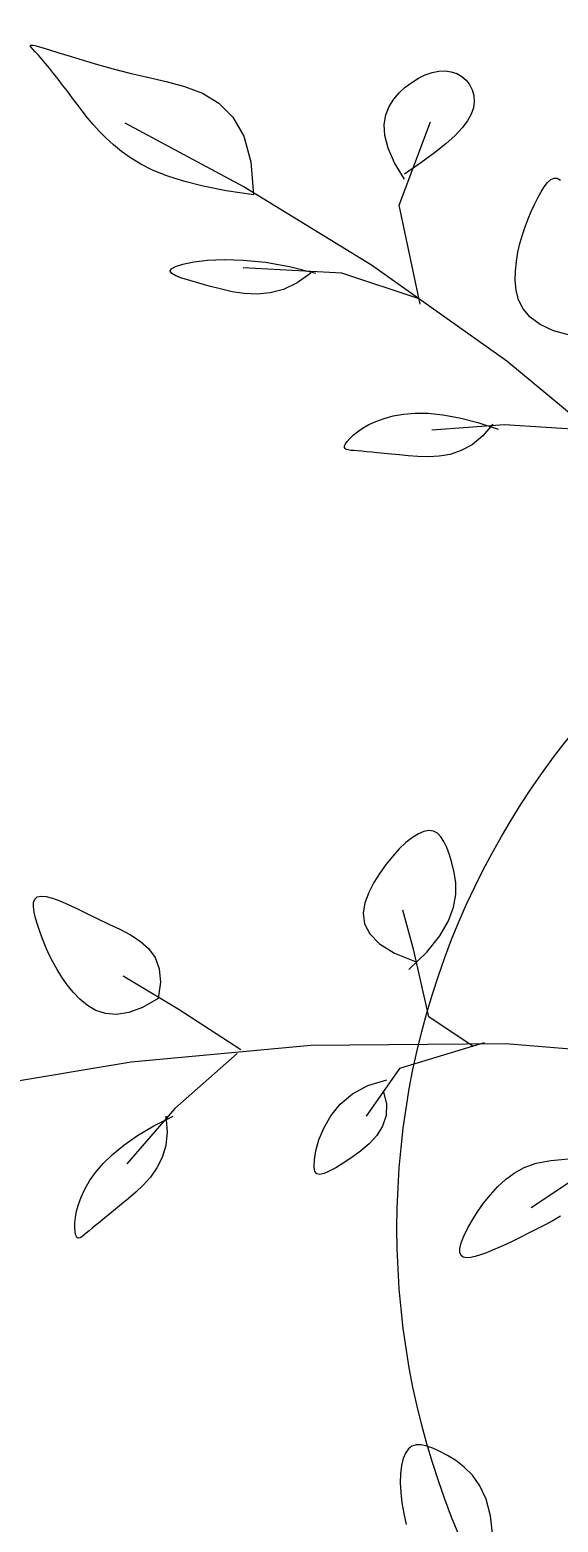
# Model space of a CAD drawing. Header units: centimetres. Extents: x -26724 to 60145, y -23645 to 6771.
# Drawn here: x -18961.6 to -18941.3, y -1555.3 to -1497.9 of the extents above; entities that cross this region are included whole.
import ezdxf

# ---------------------------------------------------------------- set-up
doc = ezdxf.new("R2010")
doc.units = ezdxf.units.CM
doc.linetypes.add('AUSGEZOGEN', pattern=[0])
doc.linetypes.add('PUNKT2_S9', pattern=[0.35, 0.15, -0.1, 0, -0.1])
for name, color, linetype, lineweight in [('4.KOTE', 88, 'Continuous', 15), ('Moebel', 252, 'PUNKT2_S9', 13), ('namjestaj', 150, 'Continuous', 5)]:
    doc.layers.add(name, color=color, linetype=linetype, lineweight=lineweight)
doc.styles.get("Standard").update_dxf_attribs({"font": 'calibri.ttf'})
doc.dimstyles.new('ja 1 50', dxfattribs={"dimtxt": 10, "dimasz": 5, "dimexe": 5, "dimexo": 5, "dimgap": 1, "dimtad": 1, "dimdec": 0, "dimtxsty": 'Standard', "dimblk": 'ARCHTICK', "dimcen": 2.5, "dimclrd": 256, "dimclrt": 7, "dimadec": 0, "dimazin": 0, "dimtfac": 1, "dimtdec": 0, "dimtix": 1, "dimtmove": 1, "dimatfit": 3, "dimldrblk": 'ARCHTICK', "dimfxl": 10, "dimfxlon": 1, "dimlwd": 0, "dimlwe": 9, "dimarcsym": 0})

# ---------------------------------------------------------------- blocks, each defined once
blk = doc.blocks.new('ggggt')
at = {"layer": 'Moebel', "color": 91, "linetype": 'AUSGEZOGEN', "lineweight": 18, "transparency": 33554687}
for p, q in [((1523.383, 2035.599, 13.5), (1523.402, 2035.626, 13.5)), ((1523.411, 2035.545, 13.5), (1523.383, 2035.599, 13.5)), ((1523.402, 2035.626, 13.5), (1523.476, 2035.625, 13.5)), ((1523.478, 2035.466, 13.5), (1523.411, 2035.545, 13.5)), ((1523.476, 2035.625, 13.5), (1523.614, 2035.596, 13.5)), ((1523.574, 2035.362, 13.5), (1523.478, 2035.466, 13.5)), ((1523.614, 2035.596, 13.5), (1523.824, 2035.536, 13.5)), ((1523.824, 2035.536, 13.5), (1524.114, 2035.446, 13.5)), ((1524.114, 2035.446, 13.5), (1524.478, 2035.33, 13.5)), ((1523.691, 2035.236, 13.5), (1523.574, 2035.362, 13.5)), ((1523.822, 2035.087, 13.5), (1523.691, 2035.236, 13.5)), ((1523.964, 2034.919, 13.5), (1523.822, 2035.087, 13.5)), ((1524.117, 2034.733, 13.5), (1523.964, 2034.919, 13.5)), ((1524.478, 2035.33, 13.5), (1524.911, 2035.194, 13.5)), ((1524.911, 2035.194, 13.5), (1525.407, 2035.042, 13.5)), ((1525.407, 2035.042, 13.5), (1525.959, 2034.879, 13.5)), ((1525.959, 2034.879, 13.5), (1526.561, 2034.712, 13.5)), ((1524.278, 2034.531, 13.5), (1524.117, 2034.733, 13.5)), ((1524.448, 2034.314, 13.5), (1524.278, 2034.531, 13.5)), ((1524.624, 2034.086, 13.5), (1524.448, 2034.314, 13.5)), ((1526.561, 2034.712, 13.5), (1527.206, 2034.546, 13.5)), ((1527.206, 2034.546, 13.5), (1527.889, 2034.385, 13.5)), ((1527.889, 2034.385, 13.5), (1528.6, 2034.227, 13.5)), ((1538.032, 2034.191, 13.5), (1538.289, 2034.349, 13.5)), ((1538.289, 2034.349, 13.5), (1538.551, 2034.474, 13.5)), ((1538.551, 2034.474, 13.5), (1538.812, 2034.564, 13.5)), ((1538.812, 2034.564, 13.5), (1539.069, 2034.617, 13.5)), ((1539.069, 2034.617, 13.5), (1539.317, 2034.63, 13.5)), ((1539.317, 2034.63, 13.5), (1539.55, 2034.601, 13.5)), ((1539.55, 2034.601, 13.5), (1539.765, 2034.53, 13.5)), ((1539.765, 2034.53, 13.5), (1539.957, 2034.42, 13.5)), ((1539.957, 2034.42, 13.5), (1540.122, 2034.276, 13.5)), ((1524.805, 2033.847, 13.5), (1524.624, 2034.086, 13.5)), ((1524.991, 2033.6, 13.5), (1524.805, 2033.847, 13.5)), ((1528.6, 2034.227, 13.5), (1529.311, 2034.037, 13.5)), ((1529.311, 2034.037, 13.5), (1529.995, 2033.774, 13.5)), ((1529.995, 2033.774, 13.5), (1530.621, 2033.394, 13.5)), ((1537.338, 2033.538, 13.5), (1537.551, 2033.784, 13.5)), ((1537.551, 2033.784, 13.5), (1537.785, 2034.002, 13.5)), ((1537.785, 2034.002, 13.5), (1538.032, 2034.191, 13.5)), ((1540.122, 2034.276, 13.5), (1540.256, 2034.103, 13.5)), ((1540.256, 2034.103, 13.5), (1540.355, 2033.905, 13.5)), ((1540.355, 2033.905, 13.5), (1540.415, 2033.689, 13.5)), ((1525.18, 2033.347, 13.5), (1524.991, 2033.6, 13.5)), ((1525.376, 2033.089, 13.5), (1525.18, 2033.347, 13.5)), ((1530.621, 2033.394, 13.5), (1531.16, 2032.855, 13.5)), ((1537.035, 2032.937, 13.5), (1537.161, 2033.258, 13.5)), ((1537.161, 2033.258, 13.5), (1537.338, 2033.538, 13.5)), ((1540.4, 2033.216, 13.5), (1540.317, 2032.969, 13.5)), ((1540.431, 2033.457, 13.5), (1540.4, 2033.216, 13.5)), ((1540.415, 2033.689, 13.5), (1540.431, 2033.457, 13.5)), ((1525.583, 2032.828, 13.5), (1525.376, 2033.089, 13.5)), ((1525.803, 2032.566, 13.5), (1525.583, 2032.828, 13.5)), ((1526.04, 2032.303, 13.5), (1525.803, 2032.566, 13.5)), ((1531.557, 2030.19, 13.5), (1527.029, 2032.615, 13.5)), ((1531.16, 2032.855, 13.5), (1531.581, 2032.115, 13.5)), ((1536.977, 2032.568, 13.5), (1537.035, 2032.937, 13.5)), ((1537.003, 2032.143, 13.5), (1536.977, 2032.568, 13.5)), ((1537.551, 2029.462, 13.5), (1538.751, 2032.666, 13.5)), ((1540.176, 2032.712, 13.5), (1539.97, 2032.439, 13.5)), ((1540.317, 2032.969, 13.5), (1540.176, 2032.712, 13.5)), ((1526.298, 2032.042, 13.5), (1526.04, 2032.303, 13.5)), ((1526.58, 2031.784, 13.5), (1526.298, 2032.042, 13.5)), ((1531.581, 2032.115, 13.5), (1531.856, 2031.132, 13.5)), ((1537.13, 2031.655, 13.5), (1537.003, 2032.143, 13.5)), ((1539.694, 2032.146, 13.5), (1539.34, 2031.828, 13.5)), ((1539.97, 2032.439, 13.5), (1539.694, 2032.146, 13.5)), ((1526.89, 2031.531, 13.5), (1526.58, 2031.784, 13.5)), ((1527.233, 2031.284, 13.5), (1526.89, 2031.531, 13.5)), ((1537.374, 2031.098, 13.5), (1537.13, 2031.655, 13.5)), ((1538.903, 2031.478, 13.5), (1538.375, 2031.091, 13.5)), ((1539.34, 2031.828, 13.5), (1538.903, 2031.478, 13.5)), ((1527.625, 2031.045, 13.5), (1527.233, 2031.284, 13.5)), ((1528.082, 2030.815, 13.5), (1527.625, 2031.045, 13.5)), ((1531.856, 2031.132, 13.5), (1531.954, 2029.862, 13.5)), ((1537.751, 2030.463, 13.5), (1537.374, 2031.098, 13.5)), ((1538.375, 2031.091, 13.5), (1537.751, 2030.663, 13.5)), ((1528.622, 2030.597, 13.5), (1528.082, 2030.815, 13.5)), ((1529.262, 2030.39, 13.5), (1528.622, 2030.597, 13.5)), ((1530.019, 2030.198, 13.5), (1529.262, 2030.39, 13.5)), ((1543.124, 2030.178, 13.5), (1543.249, 2030.338, 13.5)), ((1543.249, 2030.338, 13.5), (1543.373, 2030.451, 13.5)), ((1543.373, 2030.451, 13.5), (1543.498, 2030.509, 13.5)), ((1543.498, 2030.509, 13.5), (1543.623, 2030.504, 13.5)), ((1543.623, 2030.504, 13.5), (1543.748, 2030.43, 13.5)), ((1530.911, 2030.022, 13.5), (1530.019, 2030.198, 13.5)), ((1531.954, 2029.862, 13.5), (1530.911, 2030.022, 13.5)), ((1536.487, 2027.163, 13.5), (1531.557, 2030.19, 13.5)), ((1531.954, 2029.862, 13.5), (1531.954, 2029.862, 13.5)), ((1542.749, 2029.495, 13.5), (1542.874, 2029.749, 13.5)), ((1542.874, 2029.749, 13.5), (1542.999, 2029.979, 13.5)), ((1542.999, 2029.979, 13.5), (1543.124, 2030.178, 13.5)), ((1538.351, 2025.657, 13.5), (1537.551, 2029.462, 13.5)), ((1542.503, 2028.939, 13.5), (1542.624, 2029.225, 13.5)), ((1542.624, 2029.225, 13.5), (1542.749, 2029.495, 13.5)), ((1542.282, 2028.325, 13.5), (1542.388, 2028.639, 13.5)), ((1542.388, 2028.639, 13.5), (1542.503, 2028.939, 13.5)), ((1542.112, 2027.658, 13.5), (1542.189, 2027.998, 13.5)), ((1542.189, 2027.998, 13.5), (1542.282, 2028.325, 13.5)), ((1542.053, 2027.306, 13.5), (1542.112, 2027.658, 13.5)), ((1528.751, 2026.928, 13.5), (1528.794, 2027.017, 13.5)), ((1528.813, 2026.84, 13.5), (1528.751, 2026.928, 13.5)), ((1528.794, 2027.017, 13.5), (1528.955, 2027.109, 13.5)), ((1528.968, 2026.752, 13.5), (1528.813, 2026.84, 13.5)), ((1528.955, 2027.109, 13.5), (1529.245, 2027.203, 13.5)), ((1529.245, 2027.203, 13.5), (1529.658, 2027.288, 13.5)), ((1529.658, 2027.288, 13.5), (1530.189, 2027.351, 13.5)), ((1530.189, 2027.351, 13.5), (1530.829, 2027.378, 13.5)), ((1530.829, 2027.378, 13.5), (1531.573, 2027.356, 13.5)), ((1535.352, 2026.859, 13.5), (1531.554, 2027.059, 13.5)), ((1531.573, 2027.356, 13.5), (1532.413, 2027.271, 13.5)), ((1532.413, 2027.271, 13.5), (1533.342, 2027.11, 13.5)), ((1533.342, 2027.11, 13.5), (1534.353, 2026.859, 13.5)), ((1534.153, 2026.859, 13.5), (1533.629, 2026.48, 13.5)), ((1538.351, 2025.857, 13.5), (1535.352, 2026.859, 13.5)), ((1541.684, 2023.465, 13.5), (1536.487, 2027.163, 13.5)), ((1542.006, 2026.569, 13.5), (1542.016, 2026.942, 13.5)), ((1542.016, 2026.942, 13.5), (1542.053, 2027.306, 13.5)), ((1529.202, 2026.662, 13.5), (1528.968, 2026.752, 13.5)), ((1529.504, 2026.567, 13.5), (1529.202, 2026.662, 13.5)), ((1529.859, 2026.466, 13.5), (1529.504, 2026.567, 13.5)), ((1530.255, 2026.358, 13.5), (1529.859, 2026.466, 13.5)), ((1530.68, 2026.244, 13.5), (1530.255, 2026.358, 13.5)), ((1533.629, 2026.48, 13.5), (1533.108, 2026.231, 13.5)), ((1542.04, 2026.194, 13.5), (1542.006, 2026.569, 13.5)), ((1531.131, 2026.14, 13.5), (1530.68, 2026.244, 13.5)), ((1531.602, 2026.068, 13.5), (1531.131, 2026.14, 13.5)), ((1532.091, 2026.045, 13.5), (1531.602, 2026.068, 13.5)), ((1532.594, 2026.093, 13.5), (1532.091, 2026.045, 13.5)), ((1533.108, 2026.231, 13.5), (1532.594, 2026.093, 13.5)), ((1542.134, 2025.828, 13.5), (1542.04, 2026.194, 13.5)), ((1542.307, 2025.48, 13.5), (1542.134, 2025.828, 13.5)), ((1542.577, 2025.159, 13.5), (1542.307, 2025.48, 13.5)), ((1542.962, 2024.875, 13.5), (1542.577, 2025.159, 13.5)), ((1543.48, 2024.637, 13.5), (1542.962, 2024.875, 13.5)), ((1544.148, 2024.456, 13.5), (1543.48, 2024.637, 13.5)), ((1547.015, 2019.03, 13.5), (1541.684, 2023.465, 13.5)), ((1536.383, 2021.028, 13.5), (1536.656, 2021.154, 13.5)), ((1536.656, 2021.154, 13.5), (1536.968, 2021.268, 13.5)), ((1536.968, 2021.268, 13.5), (1537.32, 2021.365, 13.5)), ((1537.32, 2021.365, 13.5), (1537.716, 2021.435, 13.5)), ((1537.716, 2021.435, 13.5), (1538.163, 2021.472, 13.5)), ((1538.163, 2021.472, 13.5), (1538.665, 2021.466, 13.5)), ((1538.665, 2021.466, 13.5), (1539.23, 2021.41, 13.5)), ((1539.23, 2021.41, 13.5), (1539.861, 2021.294, 13.5)), ((1539.861, 2021.294, 13.5), (1540.566, 2021.111, 13.5)), ((1540.566, 2021.111, 13.5), (1541.349, 2020.851, 13.5)), ((1535.649, 2020.496, 13.5), (1535.78, 2020.623, 13.5)), ((1535.78, 2020.623, 13.5), (1535.946, 2020.757, 13.5)), ((1535.946, 2020.757, 13.5), (1536.146, 2020.894, 13.5)), ((1536.146, 2020.894, 13.5), (1536.383, 2021.028, 13.5)), ((1541.6, 2021.017, 13.5), (1538.801, 2020.817, 13.5)), ((1540.762, 2020.593, 13.5), (1540.354, 2020.258, 13.5)), ((1541.15, 2021.051, 13.5), (1540.762, 2020.593, 13.5)), ((1544.798, 2020.817, 13.5), (1541.6, 2021.017, 13.5)), ((1535.446, 2020.148, 13.5), (1535.451, 2020.207, 13.5)), ((1535.469, 2020.105, 13.5), (1535.446, 2020.148, 13.5)), ((1535.451, 2020.207, 13.5), (1535.486, 2020.284, 13.5)), ((1535.519, 2020.075, 13.5), (1535.469, 2020.105, 13.5)), ((1535.486, 2020.284, 13.5), (1535.551, 2020.382, 13.5)), ((1535.594, 2020.054, 13.5), (1535.519, 2020.075, 13.5)), ((1535.551, 2020.382, 13.5), (1535.649, 2020.496, 13.5)), ((1535.692, 2020.04, 13.5), (1535.594, 2020.054, 13.5)), ((1535.812, 2020.028, 13.5), (1535.692, 2020.04, 13.5)), ((1535.952, 2020.017, 13.5), (1535.812, 2020.028, 13.5)), ((1536.112, 2020.003, 13.5), (1535.952, 2020.017, 13.5)), ((1536.292, 2019.986, 13.5), (1536.112, 2020.003, 13.5)), ((1536.494, 2019.966, 13.5), (1536.292, 2019.986, 13.5)), ((1536.72, 2019.944, 13.5), (1536.494, 2019.966, 13.5)), ((1536.972, 2019.919, 13.5), (1536.72, 2019.944, 13.5)), ((1539.933, 2020.028, 13.5), (1539.507, 2019.885, 13.5)), ((1540.354, 2020.258, 13.5), (1539.933, 2020.028, 13.5)), ((1537.252, 2019.892, 13.5), (1536.972, 2019.919, 13.5)), ((1537.561, 2019.864, 13.5), (1537.252, 2019.892, 13.5)), ((1537.901, 2019.833, 13.5), (1537.561, 2019.864, 13.5)), ((1538.272, 2019.804, 13.5), (1537.901, 2019.833, 13.5)), ((1538.669, 2019.791, 13.5), (1538.272, 2019.804, 13.5)), ((1539.083, 2019.812, 13.5), (1538.669, 2019.791, 13.5)), ((1539.507, 2019.885, 13.5), (1539.083, 2019.812, 13.5)), ((1538.055, 2005.151, 13.5), (1537.809, 2004.957, 13.5)), ((1538.288, 2005.296, 13.5), (1538.055, 2005.151, 13.5)), ((1538.502, 2005.387, 13.5), (1538.288, 2005.296, 13.5)), ((1538.694, 2005.419, 13.5), (1538.502, 2005.387, 13.5)), ((1538.864, 2005.394, 13.5), (1538.694, 2005.419, 13.5)), ((1539.015, 2005.314, 13.5), (1538.864, 2005.394, 13.5)), ((1539.15, 2005.182, 13.5), (1539.015, 2005.314, 13.5)), ((1539.27, 2004.999, 13.5), (1539.15, 2005.182, 13.5)), ((1537.555, 2004.717, 13.5), (1537.3, 2004.439, 13.5)), ((1537.809, 2004.957, 13.5), (1537.555, 2004.717, 13.5)), ((1539.38, 2004.768, 13.5), (1539.27, 2004.999, 13.5)), ((1539.481, 2004.492, 13.5), (1539.38, 2004.768, 13.5)), ((1539.576, 2004.172, 13.5), (1539.481, 2004.492, 13.5)), ((1537.049, 2004.127, 13.5), (1536.808, 2003.785, 13.5)), ((1537.3, 2004.439, 13.5), (1537.049, 2004.127, 13.5)), ((1539.663, 2003.811, 13.5), (1539.576, 2004.172, 13.5)), ((1536.582, 2003.42, 13.5), (1536.382, 2003.036, 13.5)), ((1536.808, 2003.785, 13.5), (1536.582, 2003.42, 13.5)), ((1539.72, 2003.408, 13.5), (1539.663, 2003.811, 13.5)), ((1539.72, 2002.963, 13.5), (1539.72, 2003.408, 13.5)), ((1523.511, 2002.65, 13.5), (1523.558, 2002.78, 13.5)), ((1523.558, 2002.78, 13.5), (1523.65, 2002.865, 13.5)), ((1523.65, 2002.865, 13.5), (1523.791, 2002.9, 13.5)), ((1523.791, 2002.9, 13.5), (1523.986, 2002.883, 13.5)), ((1523.986, 2002.883, 13.5), (1524.23, 2002.817, 13.5)), ((1524.23, 2002.817, 13.5), (1524.517, 2002.711, 13.5)), ((1536.382, 2003.036, 13.5), (1536.234, 2002.64, 13.5)), ((1539.635, 2002.476, 13.5), (1539.72, 2002.963, 13.5)), ((1523.503, 2002.482, 13.5), (1523.511, 2002.65, 13.5)), ((1523.527, 2002.281, 13.5), (1523.503, 2002.482, 13.5)), ((1523.58, 2002.052, 13.5), (1523.527, 2002.281, 13.5)), ((1524.517, 2002.711, 13.5), (1524.842, 2002.571, 13.5)), ((1524.842, 2002.571, 13.5), (1525.199, 2002.405, 13.5)), ((1525.199, 2002.405, 13.5), (1525.581, 2002.221, 13.5)), ((1525.581, 2002.221, 13.5), (1525.982, 2002.025, 13.5)), ((1536.234, 2002.64, 13.5), (1536.169, 2002.238, 13.5)), ((1536.169, 2002.238, 13.5), (1536.22, 2001.836, 13.5)), ((1538.118, 2000.801, 13.5), (1537.692, 2002.358, 13.5)), ((1539.44, 2001.944, 13.5), (1539.635, 2002.476, 13.5)), ((1523.654, 2001.801, 13.5), (1523.58, 2002.052, 13.5)), ((1523.745, 2001.533, 13.5), (1523.654, 2001.801, 13.5)), ((1525.982, 2002.025, 13.5), (1526.398, 2001.825, 13.5)), ((1526.398, 2001.825, 13.5), (1526.818, 2001.625, 13.5)), ((1526.818, 2001.625, 13.5), (1527.227, 2001.412, 13.5)), ((1536.22, 2001.836, 13.5), (1536.417, 2001.442, 13.5)), ((1539.106, 2001.369, 13.5), (1539.44, 2001.944, 13.5)), ((1523.848, 2001.254, 13.5), (1523.745, 2001.533, 13.5)), ((1523.965, 2000.966, 13.5), (1523.848, 2001.254, 13.5)), ((1527.227, 2001.412, 13.5), (1527.603, 2001.17, 13.5)), ((1527.603, 2001.17, 13.5), (1527.927, 2000.882, 13.5)), ((1536.417, 2001.442, 13.5), (1536.792, 2001.061, 13.5)), ((1536.792, 2001.061, 13.5), (1537.376, 2000.7, 13.5)), ((1538.608, 2000.748, 13.5), (1539.106, 2001.369, 13.5)), ((1524.095, 2000.672, 13.5), (1523.965, 2000.966, 13.5)), ((1524.243, 2000.376, 13.5), (1524.095, 2000.672, 13.5)), ((1527.927, 2000.882, 13.5), (1528.178, 2000.534, 13.5)), ((1528.178, 2000.534, 13.5), (1528.337, 2000.108, 13.5)), ((1537.376, 2000.7, 13.5), (1538.2, 2000.365, 13.5)), ((1537.917, 2000.082, 13.5), (1538.608, 2000.748, 13.5)), ((1538.686, 1998.254, 13.5), (1538.118, 2000.801, 13.5)), ((1524.408, 2000.078, 13.5), (1524.243, 2000.376, 13.5)), ((1524.594, 1999.783, 13.5), (1524.408, 2000.078, 13.5)), ((1528.337, 2000.108, 13.5), (1528.384, 1999.588, 13.5)), ((1524.801, 1999.492, 13.5), (1524.594, 1999.783, 13.5)), ((1525.032, 1999.209, 13.5), (1524.801, 1999.492, 13.5)), ((1529.066, 1998.545, 13.5), (1526.943, 1999.82, 13.5)), ((1528.384, 1999.588, 13.5), (1528.298, 1998.959, 13.5)), ((1525.289, 1998.939, 13.5), (1525.032, 1999.209, 13.5)), ((1525.578, 1998.698, 13.5), (1525.289, 1998.939, 13.5)), ((1528.298, 1998.959, 13.5), (1527.697, 1998.615, 13.5)), ((1528.298, 1998.959, 13.5), (1528.298, 1998.959, 13.5)), ((1525.903, 1998.505, 13.5), (1525.578, 1998.698, 13.5)), ((1526.272, 1998.381, 13.5), (1525.903, 1998.505, 13.5)), ((1526.69, 1998.345, 13.5), (1526.272, 1998.381, 13.5)), ((1527.163, 1998.417, 13.5), (1526.69, 1998.345, 13.5)), ((1527.697, 1998.615, 13.5), (1527.163, 1998.417, 13.5)), ((1531.472, 1996.987, 13.5), (1529.066, 1998.545, 13.5)), ((1540.385, 1997.121, 13.5), (1538.686, 1998.254, 13.5)), ((1534.162, 1997.149, 13.5), (1527.256, 1996.516, 13.5)), ((1541.636, 1997.214, 13.5), (1534.162, 1997.149, 13.5)), ((1540.809, 1997.262, 13.5), (1537.556, 1996.274, 13.5)), ((1549.633, 1996.568, 13.5), (1541.636, 1997.214, 13.5)), ((1527.256, 1996.516, 13.5), (1520.966, 1995.456, 13.5)), ((1531.331, 1996.846, 13.5), (1528.928, 1994.726, 13.5)), ((1537.556, 1996.274, 13.5), (1536.285, 1994.436, 13.5)), ((1535.285, 1994.894, 13.5), (1535.756, 1995.294, 13.5)), ((1535.756, 1995.294, 13.5), (1536.347, 1995.619, 13.5)), ((1536.347, 1995.619, 13.5), (1537.072, 1995.839, 13.5)), ((1536.931, 1995.415, 13.5), (1537.062, 1994.91, 13.5)), ((1528.928, 1994.726, 13.5), (1527.09, 1992.605, 13.5)), ((1534.922, 1994.447, 13.5), (1535.285, 1994.894, 13.5)), ((1537.062, 1994.91, 13.5), (1537.047, 1994.456, 13.5)), ((1528.13, 1994.061, 13.5), (1528.868, 1994.431, 13.5)), ((1528.585, 1994.431, 13.5), (1528.635, 1993.833, 13.5)), ((1534.654, 1993.98, 13.5), (1534.922, 1994.447, 13.5)), ((1537.047, 1994.456, 13.5), (1536.914, 1994.049, 13.5)), ((1547.603, 1994.232, 13.5), (1542.619, 1990.912, 13.5)), ((1526.974, 1993.327, 13.5), (1527.502, 1993.692, 13.5)), ((1527.502, 1993.692, 13.5), (1528.13, 1994.061, 13.5)), ((1528.635, 1993.833, 13.5), (1528.583, 1993.308, 13.5)), ((1534.468, 1993.523, 13.5), (1534.654, 1993.98, 13.5)), ((1536.688, 1993.688, 13.5), (1536.397, 1993.368, 13.5)), ((1536.914, 1994.049, 13.5), (1536.688, 1993.688, 13.5)), ((1526.535, 1992.968, 13.5), (1526.974, 1993.327, 13.5)), ((1528.583, 1993.308, 13.5), (1528.448, 1992.847, 13.5)), ((1534.293, 1992.752, 13.5), (1534.352, 1993.105, 13.5)), ((1534.352, 1993.105, 13.5), (1534.468, 1993.523, 13.5)), ((1536.068, 1993.088, 13.5), (1535.727, 1992.844, 13.5)), ((1536.397, 1993.368, 13.5), (1536.068, 1993.088, 13.5)), ((1525.886, 1992.275, 13.5), (1526.175, 1992.617, 13.5)), ((1526.175, 1992.617, 13.5), (1526.535, 1992.968, 13.5)), ((1528.248, 1992.445, 13.5), (1528, 1992.094, 13.5)), ((1528.448, 1992.847, 13.5), (1528.248, 1992.445, 13.5)), ((1534.279, 1992.489, 13.5), (1534.293, 1992.752, 13.5)), ((1534.31, 1992.313, 13.5), (1534.279, 1992.489, 13.5)), ((1535.113, 1992.456, 13.5), (1534.867, 1992.317, 13.5)), ((1535.401, 1992.633, 13.5), (1535.113, 1992.456, 13.5)), ((1535.727, 1992.844, 13.5), (1535.401, 1992.633, 13.5)), ((1541.962, 1992.25, 13.5), (1542.351, 1992.459, 13.5)), ((1542.351, 1992.459, 13.5), (1542.815, 1992.623, 13.5)), ((1542.815, 1992.623, 13.5), (1543.376, 1992.737, 13.5)), ((1543.376, 1992.737, 13.5), (1544.055, 1992.794, 13.5)), ((1525.475, 1991.628, 13.5), (1525.655, 1991.945, 13.5)), ((1525.655, 1991.945, 13.5), (1525.886, 1992.275, 13.5)), ((1528, 1992.094, 13.5), (1527.722, 1991.786, 13.5)), ((1534.385, 1992.216, 13.5), (1534.31, 1992.313, 13.5)), ((1534.502, 1992.189, 13.5), (1534.385, 1992.216, 13.5)), ((1534.663, 1992.226, 13.5), (1534.502, 1992.189, 13.5)), ((1534.867, 1992.317, 13.5), (1534.663, 1992.226, 13.5)), ((1541.332, 1991.721, 13.5), (1541.63, 1992.002, 13.5)), ((1541.63, 1992.002, 13.5), (1541.962, 1992.25, 13.5)), ((1525.231, 1991.044, 13.5), (1525.335, 1991.327, 13.5)), ((1525.335, 1991.327, 13.5), (1525.475, 1991.628, 13.5)), ((1527.149, 1991.273, 13.5), (1526.887, 1991.054, 13.5)), ((1527.432, 1991.515, 13.5), (1527.149, 1991.273, 13.5)), ((1527.722, 1991.786, 13.5), (1527.432, 1991.515, 13.5)), ((1540.792, 1991.087, 13.5), (1541.053, 1991.413, 13.5)), ((1541.053, 1991.413, 13.5), (1541.332, 1991.721, 13.5)), ((1525.113, 1990.544, 13.5), (1525.159, 1990.782, 13.5)), ((1525.159, 1990.782, 13.5), (1525.231, 1991.044, 13.5)), ((1526.432, 1990.677, 13.5), (1526.236, 1990.516, 13.5)), ((1526.649, 1990.856, 13.5), (1526.432, 1990.677, 13.5)), ((1526.887, 1991.054, 13.5), (1526.649, 1990.856, 13.5)), ((1540.347, 1990.426, 13.5), (1540.556, 1990.755, 13.5)), ((1540.556, 1990.755, 13.5), (1540.792, 1991.087, 13.5)), ((1525.088, 1990.15, 13.5), (1525.091, 1990.332, 13.5)), ((1525.1, 1989.999, 13.5), (1525.088, 1990.15, 13.5)), ((1525.091, 1990.332, 13.5), (1525.113, 1990.544, 13.5)), ((1525.764, 1990.127, 13.5), (1525.641, 1990.025, 13.5)), ((1525.903, 1990.243, 13.5), (1525.764, 1990.127, 13.5)), ((1526.06, 1990.372, 13.5), (1525.903, 1990.243, 13.5)), ((1526.236, 1990.516, 13.5), (1526.06, 1990.372, 13.5)), ((1540.032, 1989.82, 13.5), (1540.171, 1990.111, 13.5)), ((1540.171, 1990.111, 13.5), (1540.347, 1990.426, 13.5)), ((1543.102, 1990.234, 13.5), (1542.792, 1990.073, 13.5)), ((1543.419, 1990.402, 13.5), (1543.102, 1990.234, 13.5)), ((1543.74, 1990.587, 13.5), (1543.419, 1990.402, 13.5)), ((1525.123, 1989.884, 13.5), (1525.1, 1989.999, 13.5)), ((1525.153, 1989.804, 13.5), (1525.123, 1989.884, 13.5)), ((1525.191, 1989.76, 13.5), (1525.153, 1989.804, 13.5)), ((1525.237, 1989.746, 13.5), (1525.191, 1989.76, 13.5)), ((1525.294, 1989.76, 13.5), (1525.237, 1989.746, 13.5)), ((1525.361, 1989.798, 13.5), (1525.294, 1989.76, 13.5)), ((1525.441, 1989.857, 13.5), (1525.361, 1989.798, 13.5)), ((1525.534, 1989.933, 13.5), (1525.441, 1989.857, 13.5)), ((1525.641, 1990.025, 13.5), (1525.534, 1989.933, 13.5)), ((1539.884, 1989.352, 13.5), (1539.935, 1989.564, 13.5)), ((1539.935, 1989.564, 13.5), (1540.032, 1989.82, 13.5)), ((1541.916, 1989.635, 13.5), (1541.644, 1989.506, 13.5)), ((1542.198, 1989.773, 13.5), (1541.916, 1989.635, 13.5)), ((1542.49, 1989.919, 13.5), (1542.198, 1989.773, 13.5)), ((1542.792, 1990.073, 13.5), (1542.49, 1989.919, 13.5)), ((1539.882, 1989.193, 13.5), (1539.884, 1989.352, 13.5)), ((1539.926, 1989.084, 13.5), (1539.882, 1989.193, 13.5)), ((1540.012, 1989.02, 13.5), (1539.926, 1989.084, 13.5)), ((1540.135, 1988.995, 13.5), (1540.012, 1989.02, 13.5)), ((1540.289, 1989.005, 13.5), (1540.135, 1988.995, 13.5)), ((1540.471, 1989.043, 13.5), (1540.289, 1989.005, 13.5)), ((1540.675, 1989.105, 13.5), (1540.471, 1989.043, 13.5)), ((1540.898, 1989.186, 13.5), (1540.675, 1989.105, 13.5)), ((1541.134, 1989.281, 13.5), (1540.898, 1989.186, 13.5)), ((1541.383, 1989.388, 13.5), (1541.134, 1989.281, 13.5)), ((1541.644, 1989.506, 13.5), (1541.383, 1989.388, 13.5)), ((1537.902, 1981.642, 13.5), (1537.789, 1981.483, 13.5)), ((1538.04, 1981.744, 13.5), (1537.902, 1981.642, 13.5)), ((1538.203, 1981.794, 13.5), (1538.04, 1981.744, 13.5)), ((1538.392, 1981.796, 13.5), (1538.203, 1981.794, 13.5)), ((1538.607, 1981.752, 13.5), (1538.392, 1981.796, 13.5)), ((1538.848, 1981.666, 13.5), (1538.607, 1981.752, 13.5)), ((1539.115, 1981.542, 13.5), (1538.848, 1981.666, 13.5)), ((1539.408, 1981.383, 13.5), (1539.115, 1981.542, 13.5)), ((1537.64, 1981, 13.5), (1537.603, 1980.688, 13.5)), ((1537.702, 1981.267, 13.5), (1537.64, 1981, 13.5)), ((1537.789, 1981.483, 13.5), (1537.702, 1981.267, 13.5)), ((1539.725, 1981.19, 13.5), (1539.408, 1981.383, 13.5)), ((1540.05, 1980.945, 13.5), (1539.725, 1981.19, 13.5)), ((1540.364, 1980.63, 13.5), (1540.05, 1980.945, 13.5)), ((1537.603, 1980.688, 13.5), (1537.593, 1980.34, 13.5)), ((1540.649, 1980.226, 13.5), (1540.364, 1980.63, 13.5)), ((1537.593, 1980.34, 13.5), (1537.61, 1979.963, 13.5)), ((1537.61, 1979.963, 13.5), (1537.653, 1979.565, 13.5)), ((1540.887, 1979.712, 13.5), (1540.649, 1980.226, 13.5)), ((1537.653, 1979.565, 13.5), (1537.724, 1979.153, 13.5)), ((1541.058, 1979.069, 13.5), (1540.887, 1979.712, 13.5)), ((1537.724, 1979.153, 13.5), (1537.823, 1978.735, 13.5)), ((1541.144, 1978.278, 13.5), (1541.058, 1979.069, 13.5))]:
    blk.add_line(p, q, dxfattribs=at)
blk.add_circle((1567.746, 1990.122, 13.5), 30.281, dxfattribs=at)
blk = doc.blocks.new('_ArchTick')
at = {"color": 0, "linetype": 'ByBlock', "const_width": 0.15}
blk.add_lwpolyline([(-0.5, -0.5), (0.5, 0.5)], dxfattribs=at)
blk = doc.blocks.new('*D2629')
at = {"layer": '4.KOTE', "color": 0, "lineweight": 9, "transparency": 16777216}
for p, q in [((-18992.019, -1416.457), (-18992.019, -1401.522)), ((-18842.078, -1416.453), (-18842.078, -1401.522))]:
    blk.add_line(p, q, dxfattribs=at)
at = {"layer": '4.KOTE', "lineweight": 0, "transparency": 16777216}
blk.add_line((-18992.019, -1406.522), (-18842.078, -1406.522), dxfattribs=at)
at = {"layer": 'Defpoints', "color": 0, "transparency": 16777216}
for p in [(-18842.078, -1406.522), (-18842.078, -1542.001, 13.5), (-18992.019, -1546.203, 13.5)]:
    blk.add_point(p, dxfattribs=at)
at = {"layer": '4.KOTE', "lineweight": 0, "transparency": 16777216, "xscale": 5, "yscale": 5, "zscale": 5, "rotation": 180}
blk.add_blockref('_ArchTick', (-18992.019, -1406.522), dxfattribs=at)
at = {"layer": '4.KOTE', "lineweight": 0, "transparency": 16777216, "xscale": 5, "yscale": 5, "zscale": 5}
blk.add_blockref('_ArchTick', (-18842.078, -1406.522), dxfattribs=at)
at = {"layer": '4.KOTE', "color": 7, "transparency": 16777216, "insert": (-18917.049, -1400.399), "char_height": 10, "attachment_point": 5}
blk.add_mtext('150', dxfattribs=at)
blk = doc.blocks.new('*D2631')
at = {"layer": '4.KOTE', "color": 0, "lineweight": 9, "transparency": 16777216}
for p, q in [((-19056.835, -1469.044), (-19071.78, -1469.044)), ((-19056.838, -1619.007), (-19071.78, -1619.007))]:
    blk.add_line(p, q, dxfattribs=at)
at = {"layer": '4.KOTE', "lineweight": 0, "transparency": 16777216}
blk.add_line((-19066.78, -1469.044), (-19066.78, -1619.007), dxfattribs=at)
at = {"layer": 'Defpoints', "color": 0, "transparency": 16777216}
for p in [(-18915.384, -1469.044, 13.5), (-19066.78, -1619.007), (-18918.718, -1619.007, 13.5)]:
    blk.add_point(p, dxfattribs=at)
at = {"layer": '4.KOTE', "lineweight": 0, "transparency": 16777216, "xscale": 5, "yscale": 5, "zscale": 5}
for p, rotation in [((-19066.78, -1469.044), 90), ((-19066.78, -1619.007), 270)]:
    blk.add_blockref('_ArchTick', p, dxfattribs=dict(at, rotation=rotation))
at = {"layer": '4.KOTE', "color": 7, "transparency": 16777216, "insert": (-19072.903, -1544.025), "char_height": 10, "attachment_point": 5, "rotation": 90}
blk.add_mtext('150', dxfattribs=at)

msp = doc.modelspace()

# ---------------------------------------------------------------- linework, layer by layer
at = {"layer": 'namjestaj', "transparency": 33554687}
msp.add_circle((-18917.051, -1544.025, 13.5), 75, dxfattribs=at)

# ---------------------------------------------------------------- block references
msp.add_blockref('ggggt', (-20484.935, -3534.148))

# ---------------------------------------------------------------- dimensions: what is measured, and where the dimension line sits
at = {"layer": '4.KOTE'}
dim = msp.add_linear_dim(base=(-18842.078, -1406.522), p1=(-18992.019, -1546.203, 13.5), p2=(-18842.078, -1542.001, 13.5), dimstyle='ja 1 50', dxfattribs=at)
dim.commit()
dim.dimension.update_dxf_attribs({"geometry": '*D2629', "text_midpoint": (-18917.049, -1400.399)})
dim = msp.add_linear_dim(base=(-19066.78, -1619.007), p1=(-18915.384, -1469.044, 13.5), p2=(-18918.718, -1619.007, 13.5), angle=90, dimstyle='ja 1 50', dxfattribs=at)
dim.commit()
dim.dimension.update_dxf_attribs({"geometry": '*D2631', "text_midpoint": (-19072.903, -1544.025)})

doc.saveas('drawing.dxf')
